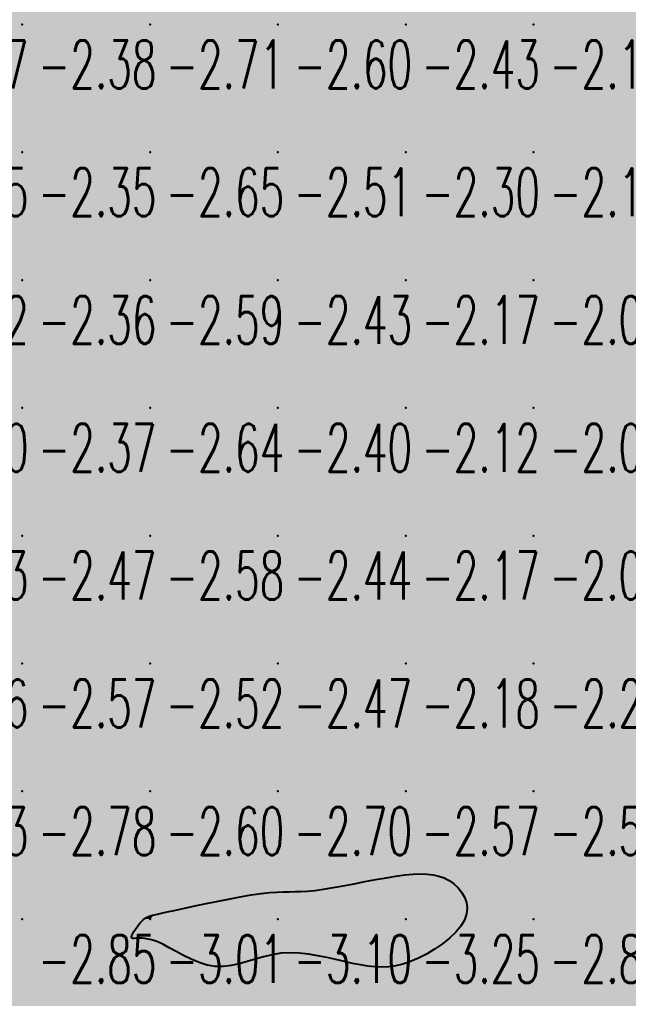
# Model space of a CAD drawing. Header units: millimetres. Extents: x 88261 to 90953, y 390274 to 392322.
# Drawn here: x 90320 to 90367.7, y 391171 to 391247.6 of the extents above; entities that cross this region are included whole.
import ezdxf
from ezdxf.enums import TextEntityAlignment as Align

# ---------------------------------------------------------------- set-up
doc = ezdxf.new("R2010")
doc.units = ezdxf.units.MM
doc.header["$LTSCALE"] = 25
for name, color, linetype in [('CN_03_00', 7, 'Continuous'), ('COTEAlt', 7, 'Continuous'), ('TN_COLORIAGE', 7, 'Continuous')]:
    doc.layers.add(name, color=color, linetype=linetype)
doc.styles.add('Simplex 1.0', font='Simplex.shx', dxfattribs={"width": 0.99, "height": 2.5})
doc.styles.get("Standard").update_dxf_attribs({"font": 'times.ttf'})

# ---------------------------------------------------------------- blocks, each defined once
blk = doc.blocks.new('COTE')
at = {"color": 0}
blk.add_point((0, 0), dxfattribs=at)
at = {"layer": 'COTEAlt'}
blk.add_attdef('ALT', text='', height=3.75, dxfattribs=at).set_placement((1.25, -1.25), align=Align.TOP_LEFT)

msp = doc.modelspace()

# ---------------------------------------------------------------- linework, layer by layer
at = {"layer": 'CN_03_00', "elevation": -3, "flags": 128}
msp.add_lwpolyline([(90350.036, 391173.716), (90349.471, 391173.58), (90348.923, 391173.501), (90348.382, 391173.473), (90347.838, 391173.492), (90347.283, 391173.551), (90346.707, 391173.646), (90346.1, 391173.769), (90345.457, 391173.915), (90344.781, 391174.072), (90344.081, 391174.228), (90343.364, 391174.37), (90342.638, 391174.487), (90341.911, 391174.566), (90341.191, 391174.593), (90340.485, 391174.558), (90339.8, 391174.453), (90339.134, 391174.296), (90338.483, 391174.109), (90337.844, 391173.915), (90337.214, 391173.738), (90336.589, 391173.6), (90335.967, 391173.524), (90335.344, 391173.533), (90334.718, 391173.642), (90334.094, 391173.836), (90333.479, 391174.091), (90332.88, 391174.385), (90332.304, 391174.694), (90331.756, 391174.995), (90331.245, 391175.264), (90330.776, 391175.479), (90330.356, 391175.623), (90329.985, 391175.704), (90329.665, 391175.739), (90329.394, 391175.744), (90329.175, 391175.733), (90329.006, 391175.722), (90328.888, 391175.728), (90328.822, 391175.765), (90328.806, 391175.845), (90328.834, 391175.964), (90328.898, 391176.111), (90328.991, 391176.277), (90329.104, 391176.454), (90329.23, 391176.632), (90329.36, 391176.801), (90329.488, 391176.952), (90329.606, 391177.079), (90329.715, 391177.182), (90329.814, 391177.264), (90329.905, 391177.328), (90329.988, 391177.378), (90330.064, 391177.415), (90330.134, 391177.444), (90330.198, 391177.467), (90330.26, 391177.488), (90330.337, 391177.51), (90330.446, 391177.539), (90330.607, 391177.577), (90330.838, 391177.63), (90331.159, 391177.701), (90331.588, 391177.796), (90332.143, 391177.918), (90332.835, 391178.07), (90333.639, 391178.244), (90334.522, 391178.431), (90335.451, 391178.621), (90336.391, 391178.807), (90337.309, 391178.977), (90338.172, 391179.124), (90338.946, 391179.238), (90339.608, 391179.312), (90340.176, 391179.354), (90340.677, 391179.373), (90341.139, 391179.38), (90341.588, 391179.385), (90342.054, 391179.398), (90342.563, 391179.429), (90343.143, 391179.487), (90343.814, 391179.581), (90344.563, 391179.704), (90345.367, 391179.849), (90346.207, 391180.006), (90347.06, 391180.168), (90347.906, 391180.325), (90348.723, 391180.47), (90349.49, 391180.593), (90350.191, 391180.688), (90350.827, 391180.75), (90351.405, 391180.776), (90351.931, 391180.763), (90352.412, 391180.708), (90352.855, 391180.606), (90353.266, 391180.456), (90353.651, 391180.254), (90354.014, 391179.998), (90354.344, 391179.693), (90354.627, 391179.344), (90354.848, 391178.959), (90354.995, 391178.542), (90355.053, 391178.1), (90355.008, 391177.639), (90354.846, 391177.164), (90354.558, 391176.684), (90354.161, 391176.205), (90353.674, 391175.739), (90353.119, 391175.294), (90352.515, 391174.88), (90351.885, 391174.505), (90351.249, 391174.181), (90350.627, 391173.916), (90350.036, 391173.716)], close=True, dxfattribs=at)
at = {"layer": 'TN_COLORIAGE', "color": 111}
for points in [[(90320.249, 391257.239, -2), (90311.014, 391248.004, -2), (90320.249, 391247.239, -2), (90311.041, 391247.239, -2)], [(90320.249, 391257.239, -2.636), (90320.249, 391247.239, -2.636), (90330.249, 391257.239, -2.636)], [(90320.249, 391247.239, -2.636), (90330.249, 391247.239, -2.636), (90330.249, 391257.239, -2.636)], [(90330.249, 391247.239, -2.597), (90340.249, 391247.239, -2.597), (90340.249, 391257.239, -2.597)], [(90330.249, 391257.239, -2.597), (90330.249, 391247.239, -2.597), (90340.249, 391257.239, -2.597)], [(90350.249, 391247.239, -2.598), (90350.249, 391257.239, -2.598), (90340.249, 391247.239, -2.598)], [(90340.249, 391257.239, -2.372), (90340.249, 391247.239, -2.372), (90350.249, 391257.239, -2.372)], [(90350.249, 391247.239, -2.372), (90360.249, 391257.239, -2.372), (90350.249, 391257.239, -2.372)], [(90350.249, 391247.239, -2.081), (90360.249, 391247.239, -2.081), (90360.249, 391257.239, -2.081)], [(90360.249, 391247.239, -2), (90363.004, 391249.994, -2), (90360.249, 391257.239, -2), (90361.988, 391257.239, -2)], [(90360.249, 391247.239, -2), (90363.004, 391249.994, -2), (90370.249, 391247.239, -2), (90370.249, 391249.657, -2)], [(90320.249, 391247.239, -2), (90311.041, 391247.239, -2), (90310.249, 391237.239, -2), (90310.249, 391245.399, -2)], [(90310.249, 391237.239, -2.382), (90320.249, 391237.239, -2.382), (90320.249, 391247.239, -2.382)], [(90320.249, 391247.239, -2.708), (90320.249, 391237.239, -2.708), (90330.249, 391247.239, -2.708)], [(90320.249, 391237.239, -2.708), (90330.249, 391237.239, -2.708), (90330.249, 391247.239, -2.708)], [(90330.249, 391237.239, -2.598), (90340.249, 391237.239, -2.598), (90340.249, 391247.239, -2.598)], [(90330.249, 391247.239, -2.598), (90330.249, 391237.239, -2.598), (90340.249, 391247.239, -2.598)], [(90350.249, 391237.239, -2.514), (90350.249, 391247.239, -2.514), (90340.249, 391237.239, -2.514)], [(90340.249, 391247.239, -2.43), (90340.249, 391237.239, -2.43), (90350.249, 391247.239, -2.43)], [(90350.249, 391237.239, -2.43), (90360.249, 391247.239, -2.43), (90350.249, 391247.239, -2.43)], [(90350.249, 391237.239, -2.147), (90360.249, 391237.239, -2.147), (90360.249, 391247.239, -2.147)], [(90360.249, 391247.239, -2.123), (90360.249, 391237.239, -2.123), (90370.249, 391247.239, -2.123)], [(90360.249, 391237.239, -2.123), (90370.249, 391237.239, -2.123), (90370.249, 391247.239, -2.123)], [(90310.249, 391237.239, -2.353), (90310.249, 391227.239, -2.353), (90320.249, 391237.239, -2.353)], [(90310.249, 391227.239, -2.353), (90320.249, 391227.239, -2.353), (90320.249, 391237.239, -2.353)], [(90320.249, 391237.239, -2.648), (90320.249, 391227.239, -2.648), (90330.249, 391237.239, -2.648)], [(90320.249, 391227.239, -2.648), (90330.249, 391227.239, -2.648), (90330.249, 391237.239, -2.648)], [(90330.249, 391227.239, -2.514), (90340.249, 391227.239, -2.514), (90340.249, 391237.239, -2.514)], [(90330.249, 391237.239, -2.514), (90330.249, 391227.239, -2.514), (90340.249, 391237.239, -2.514)], [(90350.249, 391227.239, -2.431), (90350.249, 391237.239, -2.431), (90340.249, 391227.239, -2.431)], [(90340.249, 391237.239, -2.299), (90340.249, 391227.239, -2.299), (90350.249, 391237.239, -2.299)], [(90350.249, 391227.239, -2.299), (90360.249, 391237.239, -2.299), (90350.249, 391237.239, -2.299)], [(90350.249, 391227.239, -2.143), (90360.249, 391227.239, -2.143), (90360.249, 391237.239, -2.143)], [(90360.249, 391227.239, -2.097), (90370.249, 391227.239, -2.097), (90370.249, 391237.239, -2.097)], [(90360.249, 391237.239, -2.097), (90360.249, 391227.239, -2.097), (90370.249, 391237.239, -2.097)], [(90310.249, 391227.239, -2.363), (90310.249, 391217.239, -2.363), (90320.249, 391227.239, -2.363)], [(90310.249, 391217.239, -2.363), (90320.249, 391217.239, -2.363), (90320.249, 391227.239, -2.363)], [(90320.249, 391227.239, -2.588), (90320.249, 391217.239, -2.588), (90330.249, 391227.239, -2.588)], [(90320.249, 391217.239, -2.588), (90330.249, 391217.239, -2.588), (90330.249, 391227.239, -2.588)], [(90330.249, 391217.239, -2.431), (90340.249, 391217.239, -2.431), (90340.249, 391227.239, -2.431)], [(90330.249, 391227.239, -2.431), (90330.249, 391217.239, -2.431), (90340.249, 391227.239, -2.431)], [(90350.249, 391217.239, -2.399), (90350.249, 391227.239, -2.399), (90340.249, 391217.239, -2.399)], [(90340.249, 391227.239, -2.169), (90340.249, 391217.239, -2.169), (90350.249, 391227.239, -2.169)], [(90350.249, 391217.239, -2.169), (90360.249, 391227.239, -2.169), (90350.249, 391227.239, -2.169)], [(90350.249, 391217.239, -2.038), (90360.249, 391217.239, -2.038), (90360.249, 391227.239, -2.038)], [(90360.249, 391217.239, -2.071), (90370.249, 391217.239, -2.071), (90370.249, 391227.239, -2.071)], [(90360.249, 391227.239, -2.071), (90360.249, 391217.239, -2.071), (90370.249, 391227.239, -2.071)], [(90310.249, 391217.239, -2.369), (90310.249, 391207.239, -2.369), (90320.249, 391217.239, -2.369)], [(90310.249, 391207.239, -2.369), (90320.249, 391207.239, -2.369), (90320.249, 391217.239, -2.369)], [(90320.249, 391217.239, -2.64), (90320.249, 391207.239, -2.64), (90330.249, 391217.239, -2.64)], [(90320.249, 391207.239, -2.64), (90330.249, 391207.239, -2.64), (90330.249, 391217.239, -2.64)], [(90330.249, 391207.239, -2.399), (90340.249, 391207.239, -2.399), (90340.249, 391217.239, -2.399)], [(90330.249, 391217.239, -2.399), (90330.249, 391207.239, -2.399), (90340.249, 391217.239, -2.399)], [(90350.249, 391207.239, -2.444), (90350.249, 391217.239, -2.444), (90340.249, 391207.239, -2.444)], [(90340.249, 391217.239, -2.119), (90340.249, 391207.239, -2.119), (90350.249, 391217.239, -2.119)], [(90350.249, 391207.239, -2.119), (90360.249, 391217.239, -2.119), (90350.249, 391217.239, -2.119)], [(90350.249, 391207.239, -2.007), (90360.249, 391207.239, -2.007), (90360.249, 391217.239, -2.007)], [(90360.249, 391207.239, -2.187), (90370.249, 391207.239, -2.187), (90370.249, 391217.239, -2.187)], [(90360.249, 391217.239, -2.187), (90360.249, 391207.239, -2.187), (90370.249, 391217.239, -2.187)], [(90310.249, 391207.239, -2.466), (90310.249, 391197.239, -2.466), (90320.249, 391207.239, -2.466)], [(90310.249, 391197.239, -2.466), (90320.249, 391197.239, -2.466), (90320.249, 391207.239, -2.466)], [(90320.249, 391207.239, -2.583), (90320.249, 391197.239, -2.583), (90330.249, 391207.239, -2.583)], [(90320.249, 391197.239, -2.583), (90330.249, 391197.239, -2.583), (90330.249, 391207.239, -2.583)], [(90330.249, 391207.239, -2.444), (90330.249, 391197.239, -2.444), (90340.249, 391207.239, -2.444)], [(90330.249, 391197.239, -2.444), (90340.249, 391197.239, -2.444), (90340.249, 391207.239, -2.444)], [(90340.249, 391207.239, -2.17), (90340.249, 391197.239, -2.17), (90350.249, 391207.239, -2.17)], [(90350.249, 391197.239, -2.473), (90350.249, 391207.239, -2.473), (90340.249, 391197.239, -2.473)], [(90350.249, 391197.239, -2.17), (90360.249, 391207.239, -2.17), (90350.249, 391207.239, -2.17)], [(90350.249, 391197.239, -2.088), (90360.249, 391197.239, -2.088), (90360.249, 391207.239, -2.088)], [(90360.249, 391197.239, -2.18), (90370.249, 391197.239, -2.18), (90370.249, 391207.239, -2.18)], [(90360.249, 391207.239, -2.18), (90360.249, 391197.239, -2.18), (90370.249, 391207.239, -2.18)], [(90310.249, 391195.05, -2.568), (90312.614, 391189.605, -2.568), (90310.249, 391197.239, -2.568), (90320.249, 391197.239, -2.568)], [(90314.017, 391187.239, -2.568), (90312.614, 391189.605, -2.568), (90320.249, 391187.239, -2.568), (90320.249, 391197.239, -2.568)], [(90320.249, 391197.239, -2.517), (90320.249, 391187.239, -2.517), (90330.249, 391197.239, -2.517)], [(90320.249, 391187.239, -2.517), (90330.249, 391187.239, -2.517), (90330.249, 391197.239, -2.517)], [(90330.249, 391187.239, -2.473), (90340.249, 391187.239, -2.473), (90340.249, 391197.239, -2.473)], [(90330.249, 391197.239, -2.473), (90330.249, 391187.239, -2.473), (90340.249, 391197.239, -2.473)], [(90350.249, 391187.239, -2.704), (90350.249, 391197.239, -2.704), (90340.249, 391187.239, -2.704)], [(90340.249, 391197.239, -2.183), (90340.249, 391187.239, -2.183), (90350.249, 391197.239, -2.183)], [(90350.249, 391187.239, -2.198), (90360.249, 391187.239, -2.198), (90360.249, 391197.239, -2.198)], [(90350.249, 391187.239, -2.183), (90360.249, 391197.239, -2.183), (90350.249, 391197.239, -2.183)], [(90360.249, 391187.239, -2.208), (90370.249, 391187.239, -2.208), (90370.249, 391197.239, -2.208)], [(90360.249, 391197.239, -2.208), (90360.249, 391187.239, -2.208), (90370.249, 391197.239, -2.208)], [(90310.478, 391177.468, -2.778), (90314.017, 391187.239, -2.778), (90320.249, 391187.239, -2.778)], [(90310.58, 391177.239, -2.778), (90310.478, 391177.468, -2.778), (90320.249, 391177.239, -2.778), (90320.249, 391187.239, -2.778)], [(90320.249, 391187.239, -2.603), (90320.249, 391177.239, -2.603), (90330.249, 391187.239, -2.603)], [(90329.602, 391177.239, -2.603), (90330.249, 391177.496, -2.603), (90320.249, 391177.239, -2.603), (90330.249, 391187.239, -2.603)], [(90330.59, 391177.581, -2.603), (90330.249, 391177.496, -2.603), (90340.249, 391187.239, -2.603), (90330.249, 391187.239, -2.603)], [(90330.59, 391177.581, -2.704), (90340.249, 391179.691, -2.704), (90340.249, 391187.239, -2.704)], [(90340.249, 391179.691, -2.574), (90342.091, 391179.081, -2.574), (90340.249, 391187.239, -2.574), (90350.249, 391187.239, -2.574)], [(90342.091, 391179.081, -2.574), (90350.249, 391180.908, -2.574), (90350.249, 391187.239, -2.574)], [(90350.249, 391180.908, -2.562), (90353.854, 391180.844, -2.562), (90350.249, 391187.239, -2.562), (90360.249, 391187.239, -2.562)], [(90356.243, 391177.239, -2.562), (90353.854, 391180.844, -2.562), (90360.249, 391177.239, -2.562), (90360.249, 391187.239, -2.562)], [(90368.974, 391177.239, -2.762), (90370.249, 391178.159, -2.762), (90360.249, 391177.239, -2.762), (90370.249, 391187.239, -2.762)], [(90360.249, 391187.239, -2.762), (90360.249, 391177.239, -2.762), (90370.249, 391187.239, -2.762)], [(90310.58, 391177.239, -2.849), (90314.577, 391171.568, -2.849), (90320.249, 391177.239, -2.849)], [(90317.562, 391167.239, -2.849), (90314.577, 391171.568, -2.849), (90320.249, 391167.239, -2.849), (90320.249, 391177.239, -2.849)], [(90328.27, 391175.261, -2.849), (90329.602, 391177.239, -2.849), (90320.249, 391167.239, -2.849), (90320.249, 391177.239, -2.849)], [(90350.249, 391167.239, -2.835), (90360.249, 391167.239, -2.835), (90360.249, 391177.239, -2.835)], [(90356.243, 391177.239, -2.638), (90350.249, 391173.184, -2.638), (90360.249, 391177.239, -2.638), (90350.249, 391167.239, -2.638)], [(90368.974, 391177.239, -2.656), (90369.594, 391176.584, -2.656), (90360.249, 391177.239, -2.656), (90360.249, 391167.239, -2.656)], [(90369.594, 391176.584, -2.559), (90370.249, 391176.721, -2.559), (90360.249, 391167.239, -2.559), (90370.249, 391167.239, -2.559)], [(90328.27, 391175.261, -2.898), (90330.249, 391176.308, -2.898), (90320.249, 391167.239, -2.898), (90330.249, 391167.239, -2.898)], [(90330.249, 391176.308, -2.898), (90335.391, 391172.382, -2.898), (90330.249, 391167.239, -2.898)], [(90335.391, 391172.382, -2.583), (90340.249, 391175.362, -2.583), (90330.249, 391167.239, -2.583), (90340.249, 391167.239, -2.583)], [(90340.249, 391175.362, -2.583), (90346.526, 391173.517, -2.583), (90340.249, 391167.239, -2.583)], [(90350.249, 391173.184, -2.583), (90346.526, 391173.517, -2.583), (90350.249, 391167.239, -2.583), (90340.249, 391167.239, -2.583)]]:
    msp.add_solid(points, dxfattribs=at)
at = {"layer": 'TN_COLORIAGE', "color": 121}
for points in [[(90350.249, 391177.239, -3), (90350.249, 391180.908, -3), (90340.249, 391177.239, -3), (90342.091, 391179.081, -3)], [(90353.854, 391180.844, -3.247), (90350.249, 391180.908, -3.247), (90350.249, 391177.239, -3.247)], [(90353.854, 391180.844, -3.247), (90356.243, 391177.239, -3.247), (90350.249, 391177.239, -3.247)], [(90340.249, 391177.239, -3), (90340.249, 391179.691, -3), (90330.249, 391177.239, -3), (90330.59, 391177.581, -3)], [(90342.091, 391179.081, -3.096), (90340.249, 391179.691, -3.096), (90340.249, 391177.239, -3.096)], [(90330.249, 391177.496, -3.01), (90329.602, 391177.239, -3.01), (90330.249, 391177.239, -3.01)], [(90330.249, 391177.496, -3.01), (90330.59, 391177.581, -3.01), (90330.249, 391177.239, -3.01)], [(90329.602, 391177.239, -3.01), (90328.27, 391175.261, -3.01), (90330.249, 391177.239, -3.01)], [(90330.249, 391176.308, -3.01), (90328.27, 391175.261, -3.01), (90330.249, 391177.239, -3.01)], [(90340.249, 391177.239, -3), (90335.391, 391172.382, -3), (90330.249, 391177.239, -3), (90330.249, 391176.308, -3)], [(90340.249, 391175.362, -3.096), (90335.391, 391172.382, -3.096), (90340.249, 391177.239, -3.096)], [(90350.249, 391177.239, -3), (90346.526, 391173.517, -3), (90340.249, 391177.239, -3), (90340.249, 391175.362, -3)], [(90346.526, 391173.517, -3.247), (90350.249, 391173.184, -3.247), (90350.249, 391177.239, -3.247)], [(90350.249, 391173.184, -3.247), (90356.243, 391177.239, -3.247), (90350.249, 391177.239, -3.247)]]:
    msp.add_solid(points, dxfattribs=at)

# ---------------------------------------------------------------- block references
at = {"layer": 'COTEAlt'}
ref = msp.add_blockref('COTE', (90310.249, 391247.239), dxfattribs=at)
ref.add_attrib('ALT', '-1.97', dxfattribs={"height": 3.75, "style": 'Simplex 1.0', "width": 0.6}).set_placement((90311.499, 391245.989), align=Align.TOP_LEFT)
ref = msp.add_blockref('COTE', (90320.249, 391247.239), dxfattribs=at)
ref.add_attrib('ALT', '-2.38', dxfattribs={"height": 3.75, "style": 'Simplex 1.0', "width": 0.6}).set_placement((90321.499, 391245.989), align=Align.TOP_LEFT)
ref = msp.add_blockref('COTE', (90330.249, 391247.239), dxfattribs=at)
ref.add_attrib('ALT', '-2.71', dxfattribs={"height": 3.75, "style": 'Simplex 1.0', "width": 0.6}).set_placement((90331.499, 391245.989), align=Align.TOP_LEFT)
ref = msp.add_blockref('COTE', (90340.249, 391247.239), dxfattribs=at)
ref.add_attrib('ALT', '-2.60', dxfattribs={"height": 3.75, "style": 'Simplex 1.0', "width": 0.6}).set_placement((90341.499, 391245.989), align=Align.TOP_LEFT)
ref = msp.add_blockref('COTE', (90350.249, 391247.239), dxfattribs=at)
ref.add_attrib('ALT', '-2.43', dxfattribs={"height": 3.75, "style": 'Simplex 1.0', "width": 0.6}).set_placement((90351.499, 391245.989), align=Align.TOP_LEFT)
ref = msp.add_blockref('COTE', (90360.249, 391247.239), dxfattribs=at)
ref.add_attrib('ALT', '-2.15', dxfattribs={"height": 3.75, "style": 'Simplex 1.0', "width": 0.6}).set_placement((90361.499, 391245.989), align=Align.TOP_LEFT)
ref = msp.add_blockref('COTE', (90310.249, 391237.239), dxfattribs=at)
ref.add_attrib('ALT', '-2.15', dxfattribs={"height": 3.75, "style": 'Simplex 1.0', "width": 0.6}).set_placement((90311.499, 391235.989), align=Align.TOP_LEFT)
ref = msp.add_blockref('COTE', (90320.249, 391237.239), dxfattribs=at)
ref.add_attrib('ALT', '-2.35', dxfattribs={"height": 3.75, "style": 'Simplex 1.0', "width": 0.6}).set_placement((90321.499, 391235.989), align=Align.TOP_LEFT)
ref = msp.add_blockref('COTE', (90330.249, 391237.239), dxfattribs=at)
ref.add_attrib('ALT', '-2.65', dxfattribs={"height": 3.75, "style": 'Simplex 1.0', "width": 0.6}).set_placement((90331.499, 391235.989), align=Align.TOP_LEFT)
ref = msp.add_blockref('COTE', (90340.249, 391237.239), dxfattribs=at)
ref.add_attrib('ALT', '-2.51', dxfattribs={"height": 3.75, "style": 'Simplex 1.0', "width": 0.6}).set_placement((90341.499, 391235.989), align=Align.TOP_LEFT)
ref = msp.add_blockref('COTE', (90350.249, 391237.239), dxfattribs=at)
ref.add_attrib('ALT', '-2.30', dxfattribs={"height": 3.75, "style": 'Simplex 1.0', "width": 0.6}).set_placement((90351.499, 391235.989), align=Align.TOP_LEFT)
ref = msp.add_blockref('COTE', (90360.249, 391237.239), dxfattribs=at)
ref.add_attrib('ALT', '-2.14', dxfattribs={"height": 3.75, "style": 'Simplex 1.0', "width": 0.6}).set_placement((90361.499, 391235.989), align=Align.TOP_LEFT)
ref = msp.add_blockref('COTE', (90310.249, 391227.239), dxfattribs=at)
ref.add_attrib('ALT', '-2.32', dxfattribs={"height": 3.75, "style": 'Simplex 1.0', "width": 0.6}).set_placement((90311.499, 391225.989), align=Align.TOP_LEFT)
ref = msp.add_blockref('COTE', (90320.249, 391227.239), dxfattribs=at)
ref.add_attrib('ALT', '-2.36', dxfattribs={"height": 3.75, "style": 'Simplex 1.0', "width": 0.6}).set_placement((90321.499, 391225.989), align=Align.TOP_LEFT)
ref = msp.add_blockref('COTE', (90330.249, 391227.239), dxfattribs=at)
ref.add_attrib('ALT', '-2.59', dxfattribs={"height": 3.75, "style": 'Simplex 1.0', "width": 0.6}).set_placement((90331.499, 391225.989), align=Align.TOP_LEFT)
ref = msp.add_blockref('COTE', (90340.249, 391227.239), dxfattribs=at)
ref.add_attrib('ALT', '-2.43', dxfattribs={"height": 3.75, "style": 'Simplex 1.0', "width": 0.6}).set_placement((90341.499, 391225.989), align=Align.TOP_LEFT)
ref = msp.add_blockref('COTE', (90350.249, 391227.239), dxfattribs=at)
ref.add_attrib('ALT', '-2.17', dxfattribs={"height": 3.75, "style": 'Simplex 1.0', "width": 0.6}).set_placement((90351.499, 391225.989), align=Align.TOP_LEFT)
ref = msp.add_blockref('COTE', (90360.249, 391227.239), dxfattribs=at)
ref.add_attrib('ALT', '-2.04', dxfattribs={"height": 3.75, "style": 'Simplex 1.0', "width": 0.6}).set_placement((90361.499, 391225.989), align=Align.TOP_LEFT)
ref = msp.add_blockref('COTE', (90310.249, 391217.239), dxfattribs=at)
ref.add_attrib('ALT', '-2.50', dxfattribs={"height": 3.75, "style": 'Simplex 1.0', "width": 0.6}).set_placement((90311.499, 391215.989), align=Align.TOP_LEFT)
ref = msp.add_blockref('COTE', (90320.249, 391217.239), dxfattribs=at)
ref.add_attrib('ALT', '-2.37', dxfattribs={"height": 3.75, "style": 'Simplex 1.0', "width": 0.6}).set_placement((90321.499, 391215.989), align=Align.TOP_LEFT)
ref = msp.add_blockref('COTE', (90330.249, 391217.239), dxfattribs=at)
ref.add_attrib('ALT', '-2.64', dxfattribs={"height": 3.75, "style": 'Simplex 1.0', "width": 0.6}).set_placement((90331.499, 391215.989), align=Align.TOP_LEFT)
ref = msp.add_blockref('COTE', (90340.249, 391217.239), dxfattribs=at)
ref.add_attrib('ALT', '-2.40', dxfattribs={"height": 3.75, "style": 'Simplex 1.0', "width": 0.6}).set_placement((90341.499, 391215.989), align=Align.TOP_LEFT)
ref = msp.add_blockref('COTE', (90350.249, 391217.239), dxfattribs=at)
ref.add_attrib('ALT', '-2.12', dxfattribs={"height": 3.75, "style": 'Simplex 1.0', "width": 0.6}).set_placement((90351.499, 391215.989), align=Align.TOP_LEFT)
ref = msp.add_blockref('COTE', (90360.249, 391217.239), dxfattribs=at)
ref.add_attrib('ALT', '-2.01', dxfattribs={"height": 3.75, "style": 'Simplex 1.0', "width": 0.6}).set_placement((90361.499, 391215.989), align=Align.TOP_LEFT)
ref = msp.add_blockref('COTE', (90310.249, 391207.239), dxfattribs=at)
ref.add_attrib('ALT', '-2.73', dxfattribs={"height": 3.75, "style": 'Simplex 1.0', "width": 0.6}).set_placement((90311.499, 391205.989), align=Align.TOP_LEFT)
ref = msp.add_blockref('COTE', (90320.249, 391207.239), dxfattribs=at)
ref.add_attrib('ALT', '-2.47', dxfattribs={"height": 3.75, "style": 'Simplex 1.0', "width": 0.6}).set_placement((90321.499, 391205.989), align=Align.TOP_LEFT)
ref = msp.add_blockref('COTE', (90330.249, 391207.239), dxfattribs=at)
ref.add_attrib('ALT', '-2.58', dxfattribs={"height": 3.75, "style": 'Simplex 1.0', "width": 0.6}).set_placement((90331.499, 391205.989), align=Align.TOP_LEFT)
ref = msp.add_blockref('COTE', (90340.249, 391207.239), dxfattribs=at)
ref.add_attrib('ALT', '-2.44', dxfattribs={"height": 3.75, "style": 'Simplex 1.0', "width": 0.6}).set_placement((90341.499, 391205.989), align=Align.TOP_LEFT)
ref = msp.add_blockref('COTE', (90350.249, 391207.239), dxfattribs=at)
ref.add_attrib('ALT', '-2.17', dxfattribs={"height": 3.75, "style": 'Simplex 1.0', "width": 0.6}).set_placement((90351.499, 391205.989), align=Align.TOP_LEFT)
ref = msp.add_blockref('COTE', (90360.249, 391207.239), dxfattribs=at)
ref.add_attrib('ALT', '-2.09', dxfattribs={"height": 3.75, "style": 'Simplex 1.0', "width": 0.6}).set_placement((90361.499, 391205.989), align=Align.TOP_LEFT)
ref = msp.add_blockref('COTE', (90310.249, 391197.239), dxfattribs=at)
ref.add_attrib('ALT', '-2.96', dxfattribs={"height": 3.75, "style": 'Simplex 1.0', "width": 0.6}).set_placement((90311.499, 391195.989), align=Align.TOP_LEFT)
ref = msp.add_blockref('COTE', (90320.249, 391197.239), dxfattribs=at)
ref.add_attrib('ALT', '-2.57', dxfattribs={"height": 3.75, "style": 'Simplex 1.0', "width": 0.6}).set_placement((90321.499, 391195.989), align=Align.TOP_LEFT)
ref = msp.add_blockref('COTE', (90330.249, 391197.239), dxfattribs=at)
ref.add_attrib('ALT', '-2.52', dxfattribs={"height": 3.75, "style": 'Simplex 1.0', "width": 0.6}).set_placement((90331.499, 391195.989), align=Align.TOP_LEFT)
ref = msp.add_blockref('COTE', (90340.249, 391197.239), dxfattribs=at)
ref.add_attrib('ALT', '-2.47', dxfattribs={"height": 3.75, "style": 'Simplex 1.0', "width": 0.6}).set_placement((90341.499, 391195.989), align=Align.TOP_LEFT)
ref = msp.add_blockref('COTE', (90350.249, 391197.239), dxfattribs=at)
ref.add_attrib('ALT', '-2.18', dxfattribs={"height": 3.75, "style": 'Simplex 1.0', "width": 0.6}).set_placement((90351.499, 391195.989), align=Align.TOP_LEFT)
ref = msp.add_blockref('COTE', (90360.249, 391197.239), dxfattribs=at)
ref.add_attrib('ALT', '-2.20', dxfattribs={"height": 3.75, "style": 'Simplex 1.0', "width": 0.6}).set_placement((90361.499, 391195.989), align=Align.TOP_LEFT)
ref = msp.add_blockref('COTE', (90310.249, 391187.239), dxfattribs=at)
ref.add_attrib('ALT', '-3.13', dxfattribs={"height": 3.75, "style": 'Simplex 1.0', "width": 0.6}).set_placement((90311.499, 391185.989), align=Align.TOP_LEFT)
ref = msp.add_blockref('COTE', (90320.249, 391187.239), dxfattribs=at)
ref.add_attrib('ALT', '-2.78', dxfattribs={"height": 3.75, "style": 'Simplex 1.0', "width": 0.6}).set_placement((90321.499, 391185.989), align=Align.TOP_LEFT)
ref = msp.add_blockref('COTE', (90330.249, 391187.239), dxfattribs=at)
ref.add_attrib('ALT', '-2.60', dxfattribs={"height": 3.75, "style": 'Simplex 1.0', "width": 0.6}).set_placement((90331.499, 391185.989), align=Align.TOP_LEFT)
ref = msp.add_blockref('COTE', (90340.249, 391187.239), dxfattribs=at)
ref.add_attrib('ALT', '-2.70', dxfattribs={"height": 3.75, "style": 'Simplex 1.0', "width": 0.6}).set_placement((90341.499, 391185.989), align=Align.TOP_LEFT)
ref = msp.add_blockref('COTE', (90350.249, 391187.239), dxfattribs=at)
ref.add_attrib('ALT', '-2.57', dxfattribs={"height": 3.75, "style": 'Simplex 1.0', "width": 0.6}).set_placement((90351.499, 391185.989), align=Align.TOP_LEFT)
ref = msp.add_blockref('COTE', (90360.249, 391187.239), dxfattribs=at)
ref.add_attrib('ALT', '-2.56', dxfattribs={"height": 3.75, "style": 'Simplex 1.0', "width": 0.6}).set_placement((90361.499, 391185.989), align=Align.TOP_LEFT)
ref = msp.add_blockref('COTE', (90320.249, 391177.239), dxfattribs=at)
ref.add_attrib('ALT', '-2.85', dxfattribs={"height": 3.75, "style": 'Simplex 1.0', "width": 0.6}).set_placement((90321.499, 391175.989), align=Align.TOP_LEFT)
ref = msp.add_blockref('COTE', (90330.249, 391177.239), dxfattribs=at)
ref.add_attrib('ALT', '-3.01', dxfattribs={"height": 3.75, "style": 'Simplex 1.0', "width": 0.6}).set_placement((90331.499, 391175.989), align=Align.TOP_LEFT)
ref = msp.add_blockref('COTE', (90340.249, 391177.239), dxfattribs=at)
ref.add_attrib('ALT', '-3.10', dxfattribs={"height": 3.75, "style": 'Simplex 1.0', "width": 0.6}).set_placement((90341.499, 391175.989), align=Align.TOP_LEFT)
ref = msp.add_blockref('COTE', (90350.249, 391177.239), dxfattribs=at)
ref.add_attrib('ALT', '-3.25', dxfattribs={"height": 3.75, "style": 'Simplex 1.0', "width": 0.6}).set_placement((90351.499, 391175.989), align=Align.TOP_LEFT)
ref = msp.add_blockref('COTE', (90360.249, 391177.239), dxfattribs=at)
ref.add_attrib('ALT', '-2.83', dxfattribs={"height": 3.75, "style": 'Simplex 1.0', "width": 0.6}).set_placement((90361.499, 391175.989), align=Align.TOP_LEFT)

doc.saveas('drawing.dxf')
